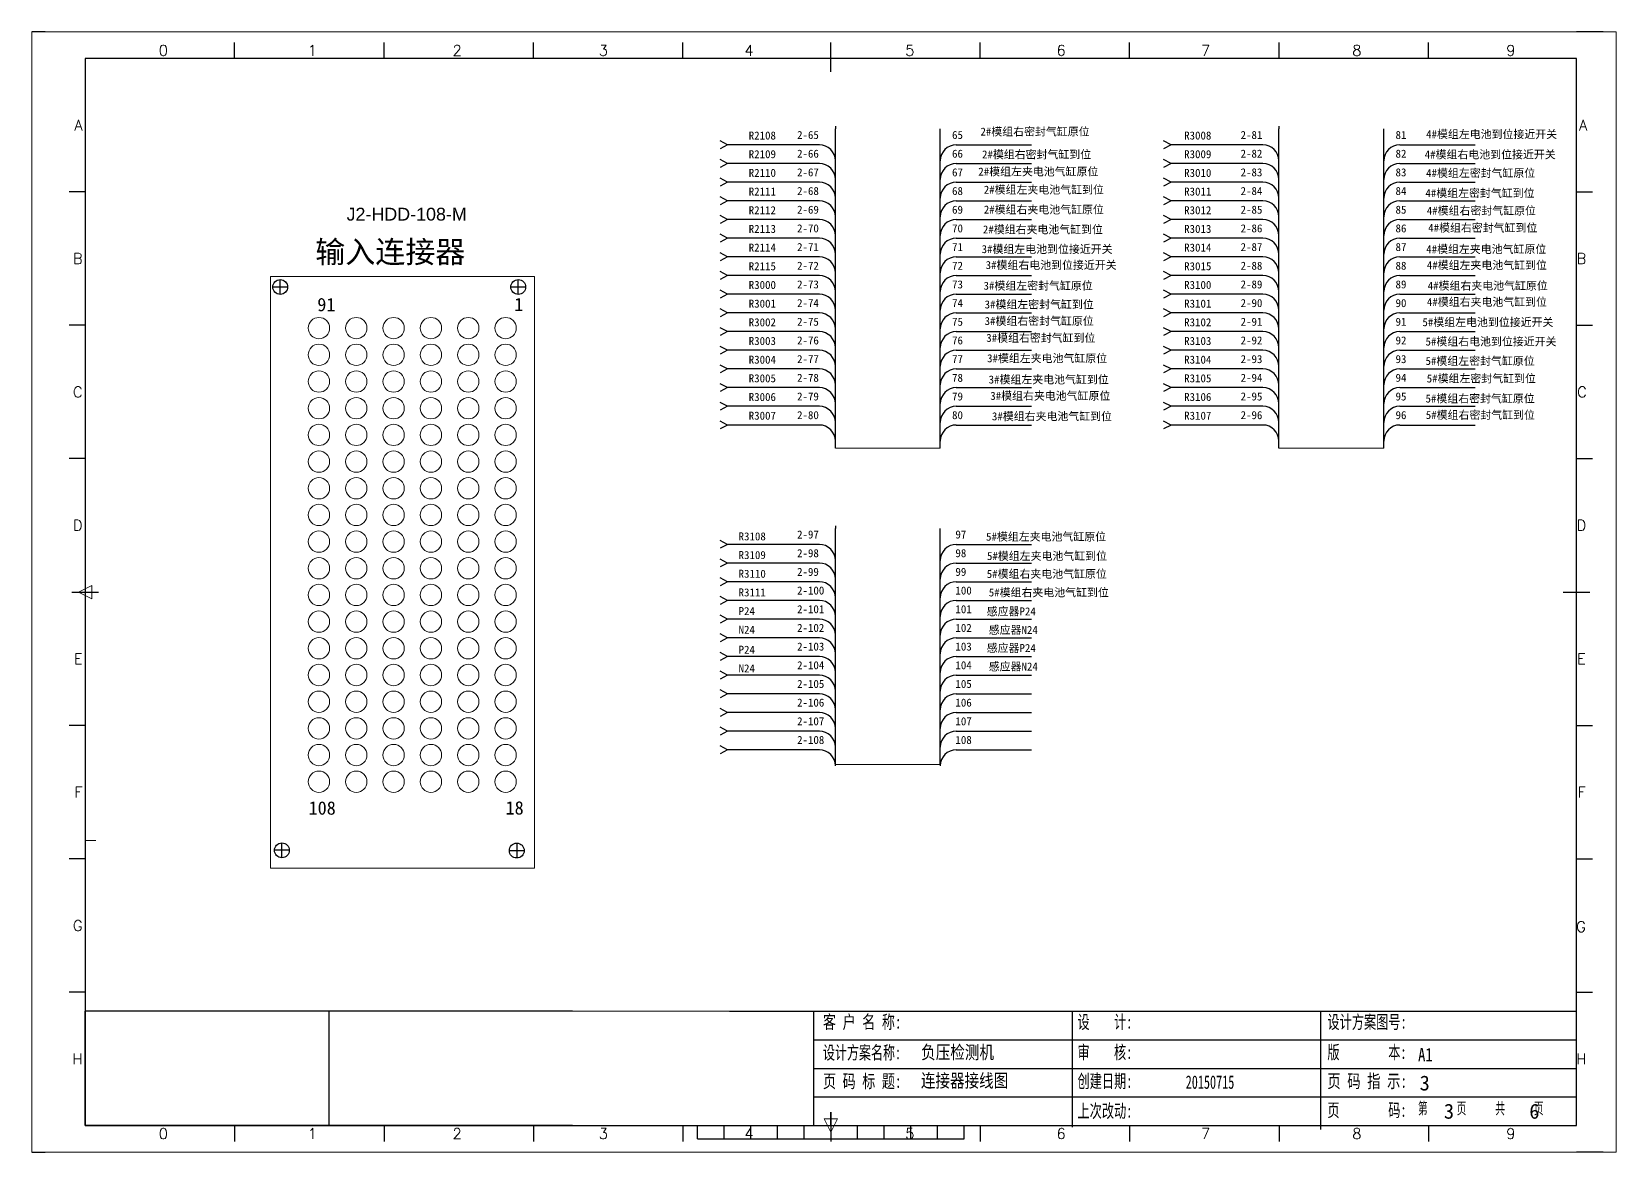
# Model space of a CAD drawing. Extents: x 2511 to 8703, y -745 to 3310.
# Drawn here: x 3823.9 to 4120.9, y -246.7 to -36.7 of the extents above; entities that cross this region are included whole.
import ezdxf
from ezdxf.enums import TextEntityAlignment as Align

# ---------------------------------------------------------------- set-up
doc = ezdxf.new("R2010")
doc.units = 0
doc.header["$MEASUREMENT"] = 0
doc.layers.add('AE_BOR', color=1, linetype='Continuous')
doc.layers.add('MISC', color=2, linetype='Continuous')
doc.layers.add('圖層1', color=7, linetype='Continuous', lineweight=60)
doc.styles.add('Standard0.67', font='', dxfattribs={"width": 0.67})
doc.styles.add('Standard_0.8', font='', dxfattribs={"width": 0.8})
doc.styles.add('WD', font='romans.shx', dxfattribs={"bigfont": 'gbcbig.shx'})
doc.styles.add('样式 0', font='')
doc.styles.add('样式 8', font='arial.ttf')
doc.styles.get('Standard0.67').set_extended_font_data('FangSong_GB2312')
doc.styles.get('Standard_0.8').set_extended_font_data('FangSong_GB2312')
doc.styles.get('样式 0').set_extended_font_data('KaiTi_GB2312')

# ---------------------------------------------------------------- blocks, each defined once
blk = doc.blocks.new('gb_a2_a')
for p, q in [((584, 410), (25, 410)), ((25, 410), (25, 10)), ((584, 10), (584, 410)), ((25, 10), (584, 10))]:
    blk.add_line(p, q)
at = {"lineweight": 9, "ltscale": 0.1}
blk.add_line((25, 116.86), (29, 116.86), dxfattribs=at)
at = {"layer": 'AE_BOR', "lineweight": 30}
for p, q in [((10, 420), (4.93, 420)), ((594, 420), (584, 420)), ((4.93, 0), (10, 0)), ((594, 0), (584, 0))]:
    blk.add_line(p, q, dxfattribs=at)
at = {"layer": 'AE_BOR', "color": 1, "lineweight": 15}
for p, q in [((4.93, 420), (598.93, 420)), ((4.93, 0), (4.93, 420)), ((598.93, 420), (598.93, 0)), ((22.5, 210), (27.5, 212.5)), ((27.5, 207.5), (22.5, 210)), ((27.5, 212.5), (27.5, 207.5)), ((304.5, 7.5), (302, 12.5)), ((302, 12.5), (307, 12.5)), ((307, 12.5), (304.5, 7.5)), ((598.93, 0), (4.93, 0))]:
    blk.add_line(p, q, dxfattribs=at)
at = {"layer": 'AE_BOR'}
for p, q in [((81, 410), (81, 416)), ((137, 410), (137, 416)), ((193, 410), (193, 416)), ((249, 410), (249, 416)), ((304.5, 410), (304.5, 416)), ((360.5, 410), (360.5, 416)), ((416.5, 410), (416.5, 416)), ((472.5, 410), (472.5, 416)), ((528.5, 410), (528.5, 416)), ((25, 360), (19, 360)), ((584, 360), (590, 360)), ((25, 310), (19, 310)), ((584, 310), (590, 310)), ((25, 260), (19, 260)), ((584, 260), (590, 260)), ((25, 160), (19, 160)), ((584, 160), (590, 160)), ((25, 110), (19, 110)), ((584, 110), (590, 110)), ((25, 60), (19, 60)), ((584, 60), (590, 60)), ((81, 10), (81, 4)), ((137, 10), (137, 4)), ((193, 10), (193, 4)), ((249, 10), (249, 4)), ((304.5, 10), (304.5, 4)), ((360.5, 10), (360.5, 4)), ((416.5, 10), (416.5, 4)), ((472.5, 10), (472.5, 4)), ((528.5, 10), (528.5, 4))]:
    blk.add_line(p, q, dxfattribs=at)
at = {"layer": 'AE_BOR', "color": 2, "lineweight": 30}
for p, q in [((304.5, 405), (304.5, 415)), ((20, 210), (30, 210)), ((579, 210), (589, 210)), ((304.5, 10), (304.5, 15)), ((304.5, 15), (304.5, 5)), ((254.5, 5), (254.5, 10)), ((264.5, 5), (264.5, 10)), ((274.5, 5), (274.5, 10)), ((284.5, 5), (284.5, 10)), ((294.5, 5), (294.5, 10)), ((304.5, 10), (304.5, 5)), ((314.5, 5), (314.5, 10)), ((324.5, 5), (324.5, 10)), ((334.5, 5), (334.5, 10)), ((344.5, 5), (344.5, 10)), ((354.5, 5), (354.5, 10)), ((254.5, 5), (354.5, 5))]:
    blk.add_line(p, q, dxfattribs=at)
at = {"layer": 'AE_BOR', "style": 'WD'}
for s, p in [('0', (54.27, 411)), ('1', (110.12, 411)), ('2', (164.42, 411)), ('3', (219.22, 411)), ('4', (273.82, 411)), ('5', (334.12, 411)), ('6', (390.81, 411)), ('7', (445.01, 411)), ('8', (501.67, 411)), ('9', (559.4, 411)), ('0', (54.27, 5)), ('1', (110.12, 5)), ('2', (164.42, 5)), ('3', (219.22, 5)), ('4', (273.82, 5)), ('5', (334.12, 5)), ('6', (390.81, 5)), ('7', (445.01, 5)), ('8', (501.67, 5)), ('9', (559.4, 5))]:
    blk.add_text(s, height=4, dxfattribs=at).set_placement(p, align=Align.CENTER)
for s, p in [('A', (24, 385)), ('A', (588.05, 385)), ('B', (24, 335)), ('B', (587.67, 335)), ('C', (24, 285)), ('C', (587.86, 285)), ('D', (24, 235)), ('D', (587.67, 235)), ('E', (24, 185)), ('E', (587.48, 185)), ('F', (24, 135)), ('F', (587.48, 135)), ('F', (587.48, 135)), ('G', (24, 85)), ('G', (587.48, 84.56)), ('H', (24, 35)), ('H', (587.67, 35))]:
    blk.add_text(s, height=4, dxfattribs=at).set_placement(p, align=Align.MIDDLE_RIGHT)

msp = doc.modelspace()

# ---------------------------------------------------------------- linework, layer by layer
for p, q in [((3869.09, -84.57), (3871.86, -84.57)), ((3870.48, -85.96), (3870.48, -83.19)), ((3913.72, -84.57), (3916.49, -84.57)), ((3915.1, -85.96), (3915.1, -83.19)), ((3870.8, -191.53), (3870.8, -188.76)), ((3914.83, -188.81), (3914.83, -191.58)), ((3872.19, -190.14), (3869.42, -190.14)), ((3913.44, -190.19), (3916.21, -190.19)), ((3970.41, -225.65), (4014.66, -225.65)), ((4014.66, -225.65), (4083.44, -225.65)), ((4083.44, -225.65), (4113.44, -225.65)), ((3970.41, -231.01), (4014.66, -231.01)), ((4014.66, -231.01), (4083.44, -231.01)), ((4083.44, -231.01), (4113.44, -231.01)), ((3970.41, -236.37), (4014.66, -236.37)), ((4014.66, -236.37), (4083.44, -236.37)), ((3954.71, -241.74), (4014.66, -241.74)), ((3954.71, -241.74), (4014.66, -241.74)), ((4014.66, -241.74), (4083.44, -241.74))]:
    msp.add_line(p, q)
at = {"lineweight": 0}
for p, q in [((3974.54, -114.76), (3994.2, -114.76)), ((4057.67, -114.76), (4077.33, -114.76)), ((3974.54, -174.05), (3994.2, -174.05))]:
    msp.add_line(p, q, dxfattribs=at)
at = {"color": 0, "ltscale": 2}
for p, q in [((3833.94, -241.74), (3833.94, -220.29)), ((3925.25, -220.29), (3833.94, -220.29)), ((3954.71, -220.29), (4113.44, -220.29)), ((3970.41, -220.29), (3970.41, -241.74)), ((4018.97, -242), (4018.97, -220.29)), ((4065.55, -242.49), (4065.55, -220.29)), ((4113.44, -241.74), (4113.44, -220.29)), ((4083.44, -236.37), (4113.44, -236.37)), ((3925.25, -241.74), (3833.94, -241.74)), ((4083.44, -241.74), (4113.44, -241.74))]:
    msp.add_line(p, q, dxfattribs=at)
at = {"color": 0}
msp.add_line((3879.59, -220.29), (3879.59, -241.74), dxfattribs=at)
at = {"lineweight": 9, "ltscale": 0.1}
for p, q in [((3925.25, -220.29), (3954.71, -220.29)), ((3925.25, -241.74), (3954.71, -241.74)), ((3953.35, -241.74), (3953.35, -241.74)), ((3953.35, -241.74), (3953.35, -241.74))]:
    msp.add_line(p, q, dxfattribs=at)
at = {"lineweight": 0}
msp.add_lwpolyline([(3868.68, -82.62), (3918.14, -82.62), (3918.14, -193.47), (3868.68, -193.47)], close=True, dxfattribs=at)
for centre in [(3870.48, -84.57), (3915.1, -84.57), (3870.8, -190.14), (3914.83, -190.19)]:
    msp.add_circle(centre, 1.39)
for centre in [(3877.74, -92.29), (3884.74, -92.29), (3891.74, -92.29), (3898.74, -92.29), (3905.74, -92.29), (3912.74, -92.29), (3877.74, -97.29), (3884.74, -97.29), (3891.74, -97.29), (3898.74, -97.29), (3905.74, -97.29), (3912.74, -97.29), (3877.74, -102.29), (3884.74, -102.29), (3891.74, -102.29), (3898.74, -102.29), (3905.74, -102.29), (3912.74, -102.29), (3877.74, -107.29), (3884.74, -107.29), (3891.74, -107.29), (3898.74, -107.29), (3905.74, -107.29), (3912.74, -107.29), (3877.74, -112.29), (3884.74, -112.29), (3891.74, -112.29), (3898.74, -112.29), (3905.74, -112.29), (3912.74, -112.29), (3877.74, -117.29), (3884.74, -117.29), (3891.74, -117.29), (3898.74, -117.29), (3905.74, -117.29), (3912.74, -117.29), (3877.74, -122.29), (3884.74, -122.29), (3891.74, -122.29), (3898.74, -122.29), (3905.74, -122.29), (3912.74, -122.29), (3877.74, -127.29), (3884.74, -127.29), (3891.74, -127.29), (3898.74, -127.29), (3905.74, -127.29), (3912.74, -127.29), (3877.74, -132.29), (3884.74, -132.29), (3891.74, -132.29), (3898.74, -132.29), (3905.74, -132.29), (3912.74, -132.29), (3877.74, -137.29), (3884.74, -137.29), (3891.74, -137.29), (3898.74, -137.29), (3905.74, -137.29), (3912.74, -137.29), (3877.74, -142.29), (3884.74, -142.29), (3891.74, -142.29), (3898.74, -142.29), (3905.74, -142.29), (3912.74, -142.29), (3877.74, -147.29), (3884.74, -147.29), (3891.74, -147.29), (3898.74, -147.29), (3905.74, -147.29), (3912.74, -147.29), (3877.74, -152.29), (3884.74, -152.29), (3891.74, -152.29), (3898.74, -152.29), (3905.74, -152.29), (3912.74, -152.29), (3877.74, -157.29), (3884.74, -157.29), (3891.74, -157.29), (3898.74, -157.29), (3905.74, -157.29), (3912.74, -157.29), (3877.74, -162.29), (3884.74, -162.29), (3891.74, -162.29), (3898.74, -162.29), (3905.74, -162.29), (3912.74, -162.29), (3877.74, -167.29), (3884.74, -167.29), (3891.74, -167.29), (3898.74, -167.29), (3905.74, -167.29), (3912.74, -167.29), (3877.74, -172.29), (3884.74, -172.29), (3891.74, -172.29), (3898.74, -172.29), (3905.74, -172.29), (3912.74, -172.29), (3877.74, -177.29), (3884.74, -177.29), (3891.74, -177.29), (3898.74, -177.29), (3905.74, -177.29), (3912.74, -177.29)]:
    msp.add_circle(centre, 2, dxfattribs=at)
at = {"layer": '圖層1', "lineweight": -3}
for p, q in [((3974.54, -54.44), (3974.54, -54.94)), ((3974.54, -54.94), (3974.54, -54.94)), ((3974.54, -114.76), (3974.54, -54.94)), ((3994.2, -114.76), (3994.2, -54.94)), ((4057.67, -54.44), (4057.67, -54.94)), ((4057.67, -54.94), (4057.67, -54.94)), ((4057.67, -114.76), (4057.67, -54.94)), ((4077.33, -114.76), (4077.33, -54.94)), ((3954.34, -57.94), (3952.92, -57.2)), ((3954.34, -57.94), (3952.92, -58.67)), ((3971.54, -57.94), (3954.33, -57.94)), ((3997.2, -57.94), (4011.31, -57.94)), ((4037.47, -57.94), (4036.05, -57.2)), ((4037.47, -57.94), (4036.05, -58.67)), ((4054.67, -57.94), (4037.46, -57.94)), ((4080.33, -57.94), (4094.44, -57.94)), ((3954.34, -61.44), (3952.92, -60.7)), ((3954.34, -61.44), (3952.92, -62.17)), ((3971.54, -61.44), (3954.33, -61.44)), ((3997.2, -61.44), (4011.31, -61.44)), ((4037.47, -61.44), (4036.05, -60.7)), ((4037.47, -61.44), (4036.05, -62.17)), ((4054.67, -61.44), (4037.46, -61.44)), ((4080.33, -61.44), (4094.44, -61.44)), ((3954.34, -64.94), (3952.92, -64.2)), ((3954.34, -64.94), (3952.92, -65.67)), ((3971.54, -64.94), (3954.33, -64.94)), ((3997.2, -64.94), (4011.31, -64.94)), ((4037.47, -64.94), (4036.05, -64.2)), ((4037.47, -64.94), (4036.05, -65.67)), ((4054.67, -64.94), (4037.46, -64.94)), ((4080.33, -64.94), (4094.44, -64.94)), ((3954.34, -68.44), (3952.92, -67.7)), ((4037.47, -68.44), (4036.05, -67.7)), ((3954.34, -68.44), (3952.92, -69.17)), ((3954.34, -71.94), (3952.92, -71.2)), ((3971.54, -68.44), (3954.33, -68.44)), ((3997.2, -68.44), (4011.31, -68.44)), ((4037.47, -68.44), (4036.05, -69.17)), ((4037.47, -71.94), (4036.05, -71.2)), ((4054.67, -68.44), (4037.46, -68.44)), ((4080.33, -68.44), (4094.44, -68.44)), ((3954.34, -71.94), (3952.92, -72.67)), ((3971.54, -71.94), (3954.33, -71.94)), ((3997.2, -71.94), (4011.31, -71.94)), ((4037.47, -71.94), (4036.05, -72.67)), ((4054.67, -71.94), (4037.46, -71.94)), ((4080.33, -71.94), (4094.44, -71.94)), ((3954.34, -75.44), (3952.92, -74.7)), ((3954.34, -75.44), (3952.92, -76.17)), ((3971.54, -75.44), (3954.33, -75.44)), ((3997.2, -75.44), (4011.31, -75.44)), ((4037.47, -75.44), (4036.05, -74.7)), ((4037.47, -75.44), (4036.05, -76.17)), ((4054.67, -75.44), (4037.46, -75.44)), ((4080.33, -75.44), (4094.44, -75.44)), ((3954.34, -78.94), (3952.92, -78.2)), ((3954.34, -78.94), (3952.92, -79.67)), ((3971.54, -78.94), (3954.33, -78.94)), ((3997.2, -78.94), (4011.31, -78.94)), ((4037.47, -78.94), (4036.05, -78.2)), ((4037.47, -78.94), (4036.05, -79.67)), ((4054.67, -78.94), (4037.46, -78.94)), ((4080.33, -78.94), (4094.44, -78.94)), ((3954.34, -82.44), (3952.92, -81.7)), ((3954.34, -82.44), (3952.92, -83.17)), ((3971.54, -82.44), (3954.33, -82.44)), ((3997.2, -82.44), (4011.31, -82.44)), ((4037.47, -82.44), (4036.05, -81.7)), ((4037.47, -82.44), (4036.05, -83.17)), ((4054.67, -82.44), (4037.46, -82.44)), ((4080.33, -82.44), (4094.44, -82.44)), ((3954.34, -85.94), (3952.92, -85.2)), ((3954.34, -85.94), (3952.92, -86.67)), ((3971.54, -85.94), (3954.33, -85.94)), ((3997.2, -85.94), (4011.31, -85.94)), ((4037.47, -85.94), (4036.05, -85.2)), ((4037.47, -85.94), (4036.05, -86.67)), ((4054.67, -85.94), (4037.46, -85.94)), ((4080.33, -85.94), (4094.44, -85.94)), ((3954.34, -89.44), (3952.92, -88.7)), ((4037.47, -89.44), (4036.05, -88.7)), ((3954.34, -89.44), (3952.92, -90.17)), ((3971.54, -89.44), (3954.33, -89.44)), ((3997.2, -89.44), (4011.31, -89.44)), ((4037.47, -89.44), (4036.05, -90.17)), ((4054.67, -89.44), (4037.46, -89.44)), ((4080.33, -89.44), (4094.44, -89.44)), ((3954.34, -92.94), (3952.92, -92.2)), ((3954.34, -92.94), (3952.92, -93.67)), ((3971.54, -92.94), (3954.33, -92.94)), ((3997.2, -92.94), (4011.31, -92.94)), ((4037.47, -92.94), (4036.05, -92.2)), ((4037.47, -92.94), (4036.05, -93.67)), ((4054.67, -92.94), (4037.46, -92.94)), ((4080.33, -92.94), (4094.44, -92.94)), ((3954.34, -96.44), (3952.92, -95.7)), ((3954.34, -96.44), (3952.92, -97.17)), ((3971.54, -96.44), (3954.33, -96.44)), ((3997.2, -96.44), (4011.31, -96.44)), ((4037.47, -96.44), (4036.05, -95.7)), ((4037.47, -96.44), (4036.05, -97.17)), ((4054.67, -96.44), (4037.46, -96.44)), ((4080.33, -96.44), (4094.44, -96.44)), ((3954.34, -99.94), (3952.92, -99.2)), ((3954.34, -99.94), (3952.92, -100.67)), ((3971.54, -99.94), (3954.33, -99.94)), ((3997.2, -99.94), (4011.31, -99.94)), ((4037.47, -99.94), (4036.05, -99.2)), ((4037.47, -99.94), (4036.05, -100.67)), ((4054.67, -99.94), (4037.46, -99.94)), ((4080.33, -99.94), (4094.44, -99.94)), ((3954.34, -103.44), (3952.92, -102.7)), ((3954.34, -103.44), (3952.92, -104.17)), ((3971.54, -103.44), (3954.33, -103.44)), ((3997.2, -103.44), (4011.31, -103.44)), ((4037.47, -103.44), (4036.05, -102.7)), ((4037.47, -103.44), (4036.05, -104.17)), ((4054.67, -103.44), (4037.46, -103.44)), ((4080.33, -103.44), (4094.44, -103.44)), ((3954.34, -106.94), (3952.92, -106.2)), ((4037.47, -106.94), (4036.05, -106.2)), ((3954.34, -106.94), (3952.92, -107.67)), ((3954.34, -110.44), (3952.92, -109.7)), ((3971.54, -106.94), (3954.33, -106.94)), ((3997.2, -106.94), (4011.31, -106.94)), ((4037.47, -106.94), (4036.05, -107.67)), ((4037.47, -110.44), (4036.05, -109.7)), ((4054.67, -106.94), (4037.46, -106.94)), ((4080.33, -106.94), (4094.44, -106.94)), ((3954.34, -110.44), (3952.92, -111.17)), ((3971.54, -110.44), (3954.33, -110.44)), ((3997.2, -110.44), (4011.31, -110.44)), ((4037.47, -110.44), (4036.05, -111.17)), ((4054.67, -110.44), (4037.46, -110.44)), ((4080.33, -110.44), (4094.44, -110.44)), ((3994.2, -114.76), (3994.2, -113.44)), ((4077.33, -114.76), (4077.33, -113.44)), ((3974.54, -129.31), (3974.54, -129.81)), ((3974.54, -129.81), (3974.54, -129.81)), ((3974.54, -174.05), (3974.54, -129.81)), ((3994.2, -174.05), (3994.2, -129.81)), ((3954.34, -132.81), (3952.92, -132.08)), ((3954.34, -132.81), (3952.92, -133.55)), ((3971.54, -132.81), (3954.33, -132.81)), ((3997.2, -132.81), (4011.31, -132.81)), ((3954.34, -136.31), (3952.92, -135.58)), ((3954.34, -136.31), (3952.92, -137.05)), ((3971.54, -136.31), (3954.33, -136.31)), ((3997.2, -136.31), (4011.31, -136.31)), ((3954.34, -139.81), (3952.92, -139.08)), ((3954.34, -139.81), (3952.92, -140.55)), ((3971.54, -139.81), (3954.33, -139.81)), ((3997.2, -139.81), (4011.31, -139.81)), ((3954.34, -143.31), (3952.92, -142.58)), ((3954.34, -143.31), (3952.92, -144.05)), ((3971.54, -143.31), (3954.33, -143.31)), ((3997.2, -143.31), (4011.31, -143.31)), ((3954.34, -146.81), (3952.92, -146.08)), ((3954.34, -146.81), (3952.92, -147.55)), ((3971.54, -146.81), (3954.33, -146.81)), ((3997.2, -146.81), (4011.31, -146.81)), ((3954.34, -150.31), (3952.92, -149.58)), ((3954.34, -150.31), (3952.92, -151.05)), ((3971.54, -150.31), (3954.33, -150.31)), ((3997.2, -150.31), (4011.31, -150.31)), ((3954.34, -153.81), (3952.92, -153.08)), ((3954.34, -153.81), (3952.92, -154.55)), ((3971.54, -153.81), (3954.33, -153.81)), ((3997.2, -153.81), (4011.31, -153.81)), ((3954.34, -157.31), (3952.92, -156.58)), ((3954.34, -157.31), (3952.92, -158.05)), ((3971.54, -157.31), (3954.33, -157.31)), ((3997.2, -157.31), (4011.31, -157.31)), ((3954.34, -160.81), (3952.92, -160.08)), ((3954.34, -160.81), (3952.92, -161.55)), ((3971.54, -160.81), (3954.33, -160.81)), ((3997.2, -160.81), (4011.31, -160.81)), ((3954.34, -164.31), (3952.92, -163.58)), ((3954.34, -164.31), (3952.92, -165.05)), ((3971.54, -164.31), (3954.33, -164.31)), ((3997.2, -164.31), (4011.31, -164.31)), ((3954.34, -167.81), (3952.92, -167.08)), ((3954.34, -167.81), (3952.92, -168.55)), ((3971.54, -167.81), (3954.33, -167.81)), ((3997.2, -167.81), (4011.31, -167.81)), ((3954.34, -171.31), (3952.92, -170.58)), ((3954.34, -171.31), (3952.92, -172.05)), ((3971.54, -171.31), (3954.33, -171.31)), ((3997.2, -171.31), (4011.31, -171.31)), ((3994.2, -174.05), (3994.2, -174.31))]:
    msp.add_line(p, q, dxfattribs=at)
for centre, start, end in [((3971.54, -60.94), 0, 90), ((3997.2, -60.94), 90, 180), ((4054.67, -60.94), 0, 90), ((4080.33, -60.94), 90, 180), ((3971.54, -64.44), 0, 90), ((3997.2, -64.44), 90, 180), ((4054.67, -64.44), 0, 90), ((4080.33, -64.44), 90, 180), ((3971.54, -67.94), 0, 90), ((3997.2, -67.94), 90, 180), ((4054.67, -67.94), 0, 90), ((4080.33, -67.94), 90, 180), ((3971.54, -71.44), 0, 90), ((3997.2, -71.44), 90, 180), ((4054.67, -71.44), 0, 90), ((4080.33, -71.44), 90, 180), ((3971.54, -74.94), 0, 90), ((3997.2, -74.94), 90, 180), ((4054.67, -74.94), 0, 90), ((4080.33, -74.94), 90, 180), ((3971.54, -78.44), 0, 90), ((3997.2, -78.44), 90, 180), ((4054.67, -78.44), 0, 90), ((4080.33, -78.44), 90, 180), ((3971.54, -81.94), 0, 90), ((3997.2, -81.94), 90, 180), ((4054.67, -81.94), 0, 90), ((4080.33, -81.94), 90, 180), ((3971.54, -85.44), 0, 90), ((3997.2, -85.44), 90, 180), ((4054.67, -85.44), 0, 90), ((4080.33, -85.44), 90, 180), ((3971.54, -88.94), 0, 90), ((3997.2, -88.94), 90, 180), ((4054.67, -88.94), 0, 90), ((4080.33, -88.94), 90, 180), ((3971.54, -92.44), 0, 90), ((3997.2, -92.44), 90, 180), ((4054.67, -92.44), 0, 90), ((4080.33, -92.44), 90, 180), ((3971.54, -95.94), 0, 90), ((3997.2, -95.94), 90, 180), ((4054.67, -95.94), 0, 90), ((4080.33, -95.94), 90, 180), ((3971.54, -99.44), 0, 90), ((3997.2, -99.44), 90, 180), ((4054.67, -99.44), 0, 90), ((4080.33, -99.44), 90, 180), ((3971.54, -102.94), 0, 90), ((3997.2, -102.94), 90, 180), ((4054.67, -102.94), 0, 90), ((4080.33, -102.94), 90, 180), ((3971.54, -106.44), 0, 90), ((3997.2, -106.44), 90, 180), ((4054.67, -106.44), 0, 90), ((4080.33, -106.44), 90, 180), ((3971.54, -109.94), 0, 90), ((3997.2, -109.94), 90, 180), ((4054.67, -109.94), 0, 90), ((4080.33, -109.94), 90, 180), ((3971.54, -113.44), 0, 90), ((3997.2, -113.44), 90, 180), ((4054.67, -113.44), 0, 90), ((4080.33, -113.44), 90, 180), ((3971.54, -135.81), 0, 90), ((3997.2, -135.81), 90, 180), ((3971.54, -139.31), 0, 90), ((3997.2, -139.31), 90, 180), ((3971.54, -142.81), 0, 90), ((3997.2, -142.81), 90, 180), ((3971.54, -146.31), 0, 90), ((3997.2, -146.31), 90, 180), ((3971.54, -149.81), 0, 90), ((3997.2, -149.81), 90, 180), ((3971.54, -153.31), 0, 90), ((3997.2, -153.31), 90, 180), ((3971.54, -156.81), 0, 90), ((3997.2, -156.81), 90, 180), ((3971.54, -160.31), 0, 90), ((3997.2, -160.31), 90, 180), ((3971.54, -163.81), 0, 90), ((3997.2, -163.81), 90, 180), ((3971.54, -167.31), 0, 90), ((3997.2, -167.31), 90, 180), ((3971.54, -170.81), 0, 90), ((3997.2, -170.81), 90, 180), ((3971.54, -174.31), 0, 90), ((3997.2, -174.31), 90, 180)]:
    msp.add_arc(centre, 3, start, end, dxfattribs=at)

# ---------------------------------------------------------------- block references
at = {"xscale": 0.5, "yscale": 0.5, "zscale": 0.5}
msp.add_blockref('gb_a2_a', (3821.44, -246.74), dxfattribs=at)

# ---------------------------------------------------------------- texts
at = {"lineweight": 0, "attachment_point": 1}
for s, insert, char_height, width in [('{\\fSimSun|b0|i0|c134|p2;2#模组右密封气缸原位}', (4001.73, -54.71), 1.5, 24.2309), ('{\\fSimSun|b0|i0|c134|p2;4#模组左电池到位接近开关}', (4085.26, -55.2), 1.5, 28.6633), ('{\\fSimSun|b0|i0|c134|p2;2#模组右密封气缸到位}', (4002.02, -58.99), 1.5, 24.2309), ('{\\fSimSun|b0|i0|c134|p2;4#模组右电池到位接近开关}', (4085, -59), 1.5, 27.3778), ('{\\fSimSun|b0|i0|c134|p2;2#模组左夹电池气缸原位}', (4001.33, -62.2), 1.5, 24.2309), ('{\\fSimSun|b0|i0|c134|p2;4#模组左密封气缸原位}', (4085.26, -62.47), 1.5, 29.1416), ('{\\fSimSun|b0|i0|c134|p2;2#模组左夹电池气缸到位}', (4002.36, -65.59), 1.5, 24.2309), ('{\\fSimSun|b0|i0|c134|p2;4#模组左密封气缸到位}', (4085.13, -66.23), 1.5, 28.5503), ('{\\fSimSun|b0|i0|c134|p2;2#模组右夹电池气缸原位}', (4002.36, -69.32), 1.5, 24.2309), ('{\\fSimSun|b0|i0|c134|p2;4#模组右密封气缸原位}', (4085.39, -69.52), 1.5, 24.2309), ('{\\fSimSun|b0|i0|c134|p2;2#模组右夹电池气缸到位}', (4002.19, -73.05), 1.5, 24.2309), ('{\\fSimSun|b0|i0|c134|p2;4#模组右密封气缸到位}', (4085.65, -72.74), 1.5, 24.2309), ('{\\fSimSun|b0|i0|c134|p2;3#模组左电池到位接近开关}', (4001.95, -76.73), 1.5, 28.7344), ('{\\fSimSun|b0|i0|c134|p2;4#模组左夹电池气缸原位}', (4085.28, -76.74), 1.5, 24.2309), ('{\\fSimSun|b0|i0|c134|p2;3#模组右电池到位接近开关}', (4002.71, -79.71), 1.5, 28.2008), ('{\\fSimSun|b0|i0|c134|p2;4#模组左夹电池气缸到位}', (4085.4, -79.74), 1.5, 24.2309), ('{\\fSimSun|b0|i0|c134|p2;3#模组左密封气缸原位}', (4002.31, -83.59), 1.5, 24.2309), ('{\\fSimSun|b0|i0|c134|p2;4#模组右夹电池气缸原位}', (4085.56, -83.59), 1.5, 24.2309), ('{\\fSimSun|b1|i0|c134|p2;91}', (3877.44, -86.62), 2.5, 4.3364), ('{\\fSimSun|b1|i0|c134|p2;1}', (3914.35, -86.6), 2.5, 4.3364), ('{\\fSimSun|b0|i0|c134|p2;3#模组左密封气缸到位}', (4002.51, -87.1), 1.5, 24.2309), ('{\\fSimSun|b0|i0|c134|p2;4#模组右夹电池气缸到位}', (4085.41, -86.63), 1.5, 24.2309), ('{\\fSimSun|b0|i0|c134|p2;3#模组右密封气缸原位}', (4002.51, -90.2), 1.5, 24.2309), ('{\\fSimSun|b0|i0|c134|p2;5#模组左电池到位接近开关}', (4084.57, -90.42), 1.5, 27.672), ('{\\fSimSun|b0|i0|c134|p2;3#模组右密封气缸到位}', (4002.82, -93.37), 1.5, 24.2309), ('{\\fSimSun|b0|i0|c134|p2;5#模组右电池到位接近开关}', (4085.15, -94.05), 1.5, 28.142), ('{\\fSimSun|b0|i0|c134|p2;3#模组左夹电池气缸原位}', (4002.97, -97.19), 1.5, 24.2309), ('{\\fSimSun|b0|i0|c134|p2;5#模组左密封气缸原位}', (4085.15, -97.69), 1.5, 29.4771), ('{\\fSimSun|b0|i0|c134|p2;3#模组左夹电池气缸到位}', (4003.27, -101.17), 1.5, 24.2309), ('{\\fSimSun|b0|i0|c134|p2;5#模组左密封气缸到位}', (4085.38, -100.97), 1.5, 30.3824), ('{\\fSimSun|b0|i0|c134|p2;3#模组右夹电池气缸原位}', (4003.57, -104.23), 1.5, 24.2309), ('{\\fSimSun|b0|i0|c134|p2;5#模组右密封气缸原位}', (4085.15, -104.73), 1.5, 24.2309), ('{\\fSimSun|b0|i0|c134|p2;3#模组右夹电池气缸到位}', (4003.88, -108.06), 1.5, 24.2309), ('{\\fSimSun|b0|i0|c134|p2;5#模组右密封气缸到位}', (4085.2, -107.81), 1.5, 24.2309), ('{\\fSimSun|b0|i0|c134|p2;5#模组左夹电池气缸原位}', (4002.78, -130.62), 1.5, 24.2309), ('{\\fSimSun|b0|i0|c134|p2;5#模组左夹电池气缸到位}', (4002.95, -134.24), 1.5, 24.2309), ('{\\fSimSun|b0|i0|c134|p2;5#模组右夹电池气缸原位}', (4002.91, -137.6), 1.5, 24.2309), ('{\\fSimSun|b0|i0|c134|p2;5#模组右夹电池气缸到位}', (4003.29, -141.07), 1.5, 24.2309), ('{\\fSimSun|b0|i0|c134|p2;感应器P24}', (4002.91, -144.62), 1.5, 24.2309), ('{\\fSimSun|b0|i0|c134|p2;感应器N24}', (4003.29, -148.09), 1.5, 24.2309), ('{\\fSimSun|b0|i0|c134|p2;感应器P24}', (4002.91, -151.48), 1.5, 24.2309), ('{\\fSimSun|b0|i0|c134|p2;感应器N24}', (4003.29, -154.95), 1.5, 24.2309), ('{\\fSimSun|b1|i0|c134|p2;108}', (3875.8, -180.96), 2.5, 4.3364), ('{\\fSimSun|b1|i0|c134|p2;18}', (3912.72, -180.94), 2.5, 4.3364)]:
    msp.add_mtext(s, dxfattribs=dict(at, insert=insert, char_height=char_height, width=width))
at = {"color": 6, "insert": (3882.92, -69.73), "char_height": 2.4, "width": 25.5622, "attachment_point": 1, "style": '样式 8'}
msp.add_mtext('J2-HDD-108-M', dxfattribs=at)
at = {"insert": (3877.05, -80.52), "char_height": 4.5, "width": 71.9795, "attachment_point": 7}
msp.add_mtext('{\\fSimSun|b0|i0|c134|p2;\\H0.9167x;输入连接器}', dxfattribs=at)
at = {"color": 0, "ltscale": 2, "char_height": 2.5, "attachment_point": 1}
for s, insert, width, style in [('{\\fSimSun|b0|i0|c134|p2;\\W0.72;客 户 名 称:}', (3972.21, -221.06), 16.2477, 'Standard0.67'), ('{\\fSimSun|b0|i0|c134|p2;设    计:}', (4019.92, -221.06), 12.0312, 'Standard0.67'), ('{\\fSimSun|b0|i0|c134|p2;设计方案图号:}', (4066.76, -221.06), 15.1644, 'Standard0.67'), ('{\\fSimSun|b0|i0|c134|p2;\\W0.66;设计方案名称:}', (3972.21, -226.79), 15.1234, 'Standard0.67'), ('{\\fSimSun|b0|i0|c134|p2;负压检测机}', (3990.62, -226.73), 33.9078, 'Standard_0.8'), ('{\\fSimSun|b0|i0|c134|p2;审    核:}', (4019.92, -226.73), 12.0312, 'Standard0.67'), ('{\\fSimSun|b0|i0|c134|p2;版        本:}', (4066.76, -226.73), 16.8498, 'Standard0.67'), ('{\\fSimSun|b0|i0|c134|p2;A1}', (4083.76, -227.17), 33.9078, 'Standard_0.8'), ('{\\fSimSun|b0|i0|c134|p2;\\W0.72;页 码 标 题:}', (3972.21, -232.15), 15.1234, 'Standard0.67'), ('{\\fSimSun|b0|i0|c134|p2;创建日期:}', (4019.92, -232.14), 12.0312, 'Standard0.67'), ('{\\fSimSun|b0|i0|c134|p2;20150715}', (4040.2, -232.33), 12.0312, 'Standard0.67'), ('{\\fSimSun|b0|i0|c134|p2;\\W0.73;页 码 指 示:}', (4066.76, -232.14), 16.1995, 'Standard0.67'), ('{\\fSimSun|b0|i0|c134|p2;上次改动:}', (4019.92, -237.73), 12.0312, 'Standard0.67'), ('{\\fSimSun|b0|i0|c134|p2;页        码:}', (4066.76, -237.58), 15.7258, 'Standard0.67'), ('{\\Fromans,gbcbig|c134;第}    {\\Fromans,gbcbig|c134;页}    {\\Fromans,gbcbig|c134;共}    {\\Fromans,gbcbig|c134;页}', (4083.75, -237.33), 33.9078, 'Standard_0.8')]:
    msp.add_mtext(s, dxfattribs=dict(at, insert=insert, width=width, style=style))
at = {"layer": 'MISC', "color": 0, "attachment_point": 1}
for s, insert, char_height, width, style in [('{\\fSimSun|b0|i0|c134|p2;连接器接线图}', (3990.57, -232.05), 2.5, 24.1794, 'Standard_0.8'), ('3', (4084.05, -232.35), 2.8, 3.07, '样式 0'), ('3', (4088.59, -237.64), 2.8, 3.07, '样式 0'), ('6', (4104.6, -237.64), 2.8, 3.07, '样式 0')]:
    msp.add_mtext(s, dxfattribs=dict(at, insert=insert, char_height=char_height, width=width, style=style))
at = {"layer": '圖層1', "lineweight": -3, "char_height": 1.5, "width": 7.1562, "attachment_point": 1}
for s, insert in [('{\\fSimSun|b0|i0|c134|p54;R2108}', (3958.3, -55.44)), ('{\\fSimSun|b0|i0|c134|p54;2-65}', (3967.36, -55.34)), ('{\\fSimSun|b0|i0|c134|p54; 65}', (3995.39, -55.34)), ('{\\fSimSun|b0|i0|c134|p54;R3008}', (4039.91, -55.44)), ('{\\fSimSun|b0|i0|c134|p54;2-81}', (4050.49, -55.34)), ('{\\fSimSun|b0|i0|c134|p54;  81}', (4077.49, -55.34)), ('{\\fSimSun|b0|i0|c134|p54;R2109}', (3958.3, -58.94)), ('{\\fSimSun|b0|i0|c134|p54;2-66}', (3967.36, -58.84)), ('{\\fSimSun|b0|i0|c134|p54; 66}', (3995.39, -58.84)), ('{\\fSimSun|b0|i0|c134|p54;R3009}', (4039.91, -58.94)), ('{\\fSimSun|b0|i0|c134|p54;2-82}', (4050.49, -58.84)), ('{\\fSimSun|b0|i0|c134|p54;  82}', (4077.49, -58.84)), ('{\\fSimSun|b0|i0|c134|p54;2-67}', (3967.36, -62.34)), ('{\\fSimSun|b0|i0|c134|p54; 67}', (3995.39, -62.34)), ('{\\fSimSun|b0|i0|c134|p54;2-83}', (4050.49, -62.34)), ('{\\fSimSun|b0|i0|c134|p54;  83}', (4077.49, -62.34)), ('{\\fSimSun|b0|i0|c134|p54;R2110}', (3958.3, -62.44)), ('{\\fSimSun|b0|i0|c134|p54;R3010}', (4039.91, -62.44)), ('{\\fSimSun|b0|i0|c134|p54;R2111}', (3958.3, -65.94)), ('{\\fSimSun|b0|i0|c134|p54;2-68}', (3967.36, -65.84)), ('{\\fSimSun|b0|i0|c134|p54; 68}', (3995.39, -65.84)), ('{\\fSimSun|b0|i0|c134|p54;R3011}', (4039.91, -65.94)), ('{\\fSimSun|b0|i0|c134|p54;2-84}', (4050.49, -65.84)), ('{\\fSimSun|b0|i0|c134|p54;  84}', (4077.49, -65.84)), ('{\\fSimSun|b0|i0|c134|p54;R2112}', (3958.3, -69.44)), ('{\\fSimSun|b0|i0|c134|p54;2-69}', (3967.36, -69.34)), ('{\\fSimSun|b0|i0|c134|p54; 69}', (3995.39, -69.34)), ('{\\fSimSun|b0|i0|c134|p54;R3012}', (4039.91, -69.44)), ('{\\fSimSun|b0|i0|c134|p54;2-85}', (4050.49, -69.34)), ('{\\fSimSun|b0|i0|c134|p54;  85}', (4077.49, -69.34)), ('{\\fSimSun|b0|i0|c134|p54;R2113}', (3958.3, -72.94)), ('{\\fSimSun|b0|i0|c134|p54;2-70}', (3967.36, -72.84)), ('{\\fSimSun|b0|i0|c134|p54; 70}', (3995.39, -72.84)), ('{\\fSimSun|b0|i0|c134|p54;R3013}', (4039.91, -72.94)), ('{\\fSimSun|b0|i0|c134|p54;2-86}', (4050.49, -72.84)), ('{\\fSimSun|b0|i0|c134|p54;  86}', (4077.49, -72.84)), ('{\\fSimSun|b0|i0|c134|p54;R2114}', (3958.3, -76.44)), ('{\\fSimSun|b0|i0|c134|p54;2-71}', (3967.36, -76.34)), ('{\\fSimSun|b0|i0|c134|p54; 71}', (3995.39, -76.34)), ('{\\fSimSun|b0|i0|c134|p54;R3014}', (4039.91, -76.44)), ('{\\fSimSun|b0|i0|c134|p54;2-87}', (4050.49, -76.34)), ('{\\fSimSun|b0|i0|c134|p54;  87}', (4077.49, -76.34)), ('{\\fSimSun|b0|i0|c134|p54;R2115}', (3958.3, -79.94)), ('{\\fSimSun|b0|i0|c134|p54;2-72}', (3967.36, -79.84)), ('{\\fSimSun|b0|i0|c134|p54; 72}', (3995.39, -79.84)), ('{\\fSimSun|b0|i0|c134|p54;R3015}', (4039.91, -79.94)), ('{\\fSimSun|b0|i0|c134|p54;2-88}', (4050.49, -79.84)), ('{\\fSimSun|b0|i0|c134|p54;  88}', (4077.49, -79.84)), ('{\\fSimSun|b0|i0|c134|p54;R3000}', (3958.3, -83.44)), ('{\\fSimSun|b0|i0|c134|p54;2-73}', (3967.36, -83.34)), ('{\\fSimSun|b0|i0|c134|p54; 73}', (3995.39, -83.34)), ('{\\fSimSun|b0|i0|c134|p54;R3100}', (4039.91, -83.44)), ('{\\fSimSun|b0|i0|c134|p54;2-89}', (4050.49, -83.34)), ('{\\fSimSun|b0|i0|c134|p54;  89}', (4077.49, -83.34)), ('{\\fSimSun|b0|i0|c134|p54;R3001}', (3958.3, -86.94)), ('{\\fSimSun|b0|i0|c134|p54;2-74}', (3967.36, -86.84)), ('{\\fSimSun|b0|i0|c134|p54; 74}', (3995.39, -86.84)), ('{\\fSimSun|b0|i0|c134|p54;R3101}', (4039.91, -86.94)), ('{\\fSimSun|b0|i0|c134|p54;2-90}', (4050.49, -86.84)), ('{\\fSimSun|b0|i0|c134|p54;  90}', (4077.49, -86.84)), ('{\\fSimSun|b0|i0|c134|p54;R3002}', (3958.3, -90.44)), ('{\\fSimSun|b0|i0|c134|p54;2-75}', (3967.36, -90.34)), ('{\\fSimSun|b0|i0|c134|p54; 75}', (3995.39, -90.34)), ('{\\fSimSun|b0|i0|c134|p54;R3102}', (4039.91, -90.44)), ('{\\fSimSun|b0|i0|c134|p54;2-91}', (4050.49, -90.34)), ('{\\fSimSun|b0|i0|c134|p54;  91}', (4077.49, -90.34)), ('{\\fSimSun|b0|i0|c134|p54;R3003}', (3958.3, -93.94)), ('{\\fSimSun|b0|i0|c134|p54;2-76}', (3967.36, -93.84)), ('{\\fSimSun|b0|i0|c134|p54; 76}', (3995.39, -93.84)), ('{\\fSimSun|b0|i0|c134|p54;R3103}', (4039.91, -93.94)), ('{\\fSimSun|b0|i0|c134|p54;2-92}', (4050.49, -93.84)), ('{\\fSimSun|b0|i0|c134|p54;  92}', (4077.49, -93.84)), ('{\\fSimSun|b0|i0|c134|p54;R3004}', (3958.3, -97.44)), ('{\\fSimSun|b0|i0|c134|p54;2-77}', (3967.36, -97.34)), ('{\\fSimSun|b0|i0|c134|p54; 77}', (3995.39, -97.34)), ('{\\fSimSun|b0|i0|c134|p54;R3104}', (4039.91, -97.44)), ('{\\fSimSun|b0|i0|c134|p54;2-93}', (4050.49, -97.34)), ('{\\fSimSun|b0|i0|c134|p54;  93}', (4077.49, -97.34)), ('{\\fSimSun|b0|i0|c134|p54;R3005}', (3958.3, -100.94)), ('{\\fSimSun|b0|i0|c134|p54;2-78}', (3967.36, -100.84)), ('{\\fSimSun|b0|i0|c134|p54; 78}', (3995.39, -100.84)), ('{\\fSimSun|b0|i0|c134|p54;R3105}', (4039.91, -100.94)), ('{\\fSimSun|b0|i0|c134|p54;2-94}', (4050.49, -100.84)), ('{\\fSimSun|b0|i0|c134|p54;  94}', (4077.49, -100.84)), ('{\\fSimSun|b0|i0|c134|p54;R3006}', (3958.3, -104.44)), ('{\\fSimSun|b0|i0|c134|p54;2-79}', (3967.36, -104.34)), ('{\\fSimSun|b0|i0|c134|p54; 79}', (3995.39, -104.34)), ('{\\fSimSun|b0|i0|c134|p54;R3106}', (4039.91, -104.44)), ('{\\fSimSun|b0|i0|c134|p54;2-95}', (4050.49, -104.34)), ('{\\fSimSun|b0|i0|c134|p54;  95}', (4077.49, -104.34)), ('{\\fSimSun|b0|i0|c134|p54;R3007}', (3958.3, -107.94)), ('{\\fSimSun|b0|i0|c134|p54;2-80}', (3967.36, -107.84)), ('{\\fSimSun|b0|i0|c134|p54; 80}', (3995.39, -107.84)), ('{\\fSimSun|b0|i0|c134|p54;R3107}', (4039.91, -107.94)), ('{\\fSimSun|b0|i0|c134|p54;2-96}', (4050.49, -107.84)), ('{\\fSimSun|b0|i0|c134|p54;  96}', (4077.49, -107.84)), ('{\\fSimSun|b0|i0|c134|p54;R3108}', (3956.4, -130.56)), ('{\\fSimSun|b0|i0|c134|p54;2-97}', (3967.36, -130.21)), ('{\\fSimSun|b0|i0|c134|p54;  97}', (3995, -130.21)), ('{\\fSimSun|b0|i0|c134|p54;R3109}', (3956.4, -134.06)), ('{\\fSimSun|b0|i0|c134|p54;2-98}', (3967.36, -133.71)), ('{\\fSimSun|b0|i0|c134|p54;  98}', (3995, -133.71)), ('{\\fSimSun|b0|i0|c134|p54;R3110}', (3956.4, -137.56)), ('{\\fSimSun|b0|i0|c134|p54;2-99}', (3967.36, -137.21)), ('{\\fSimSun|b0|i0|c134|p54;  99}', (3995, -137.21)), ('{\\fSimSun|b0|i0|c134|p54;R3111}', (3956.4, -141.06)), ('{\\fSimSun|b0|i0|c134|p54;2-100}', (3967.36, -140.71)), ('{\\fSimSun|b0|i0|c134|p54;  100}', (3995, -140.71)), ('{\\fSimSun|b0|i0|c134|p54;P24}', (3956.4, -144.56)), ('{\\fSimSun|b0|i0|c134|p54;2-101}', (3967.36, -144.21)), ('{\\fSimSun|b0|i0|c134|p54;  101}', (3995, -144.21)), ('{\\fSimSun|b0|i0|c134|p54;N24}', (3956.4, -148.06)), ('{\\fSimSun|b0|i0|c134|p54;2-102}', (3967.36, -147.71)), ('{\\fSimSun|b0|i0|c134|p54;  102}', (3995, -147.71)), ('{\\fSimSun|b0|i0|c134|p54;2-103}', (3967.36, -151.21)), ('{\\fSimSun|b0|i0|c134|p54;  103}', (3995, -151.21)), ('{\\fSimSun|b0|i0|c134|p54;P24}', (3956.4, -151.8)), ('{\\fSimSun|b0|i0|c134|p54;N24}', (3956.4, -155.3)), ('{\\fSimSun|b0|i0|c134|p54;2-104}', (3967.36, -154.71)), ('{\\fSimSun|b0|i0|c134|p54;  104}', (3995, -154.71)), ('{\\fSimSun|b0|i0|c134|p54;2-105}', (3967.36, -158.21)), ('{\\fSimSun|b0|i0|c134|p54;  105}', (3995, -158.21)), ('{\\fSimSun|b0|i0|c134|p54;2-106}', (3967.36, -161.71)), ('{\\fSimSun|b0|i0|c134|p54;  106}', (3995, -161.71)), ('{\\fSimSun|b0|i0|c134|p54;2-107}', (3967.36, -165.21)), ('{\\fSimSun|b0|i0|c134|p54;  107}', (3995, -165.21)), ('{\\fSimSun|b0|i0|c134|p54;2-108}', (3967.36, -168.71)), ('{\\fSimSun|b0|i0|c134|p54;  108}', (3995, -168.71))]:
    msp.add_mtext(s, dxfattribs=dict(at, insert=insert))

doc.saveas('drawing.dxf')
